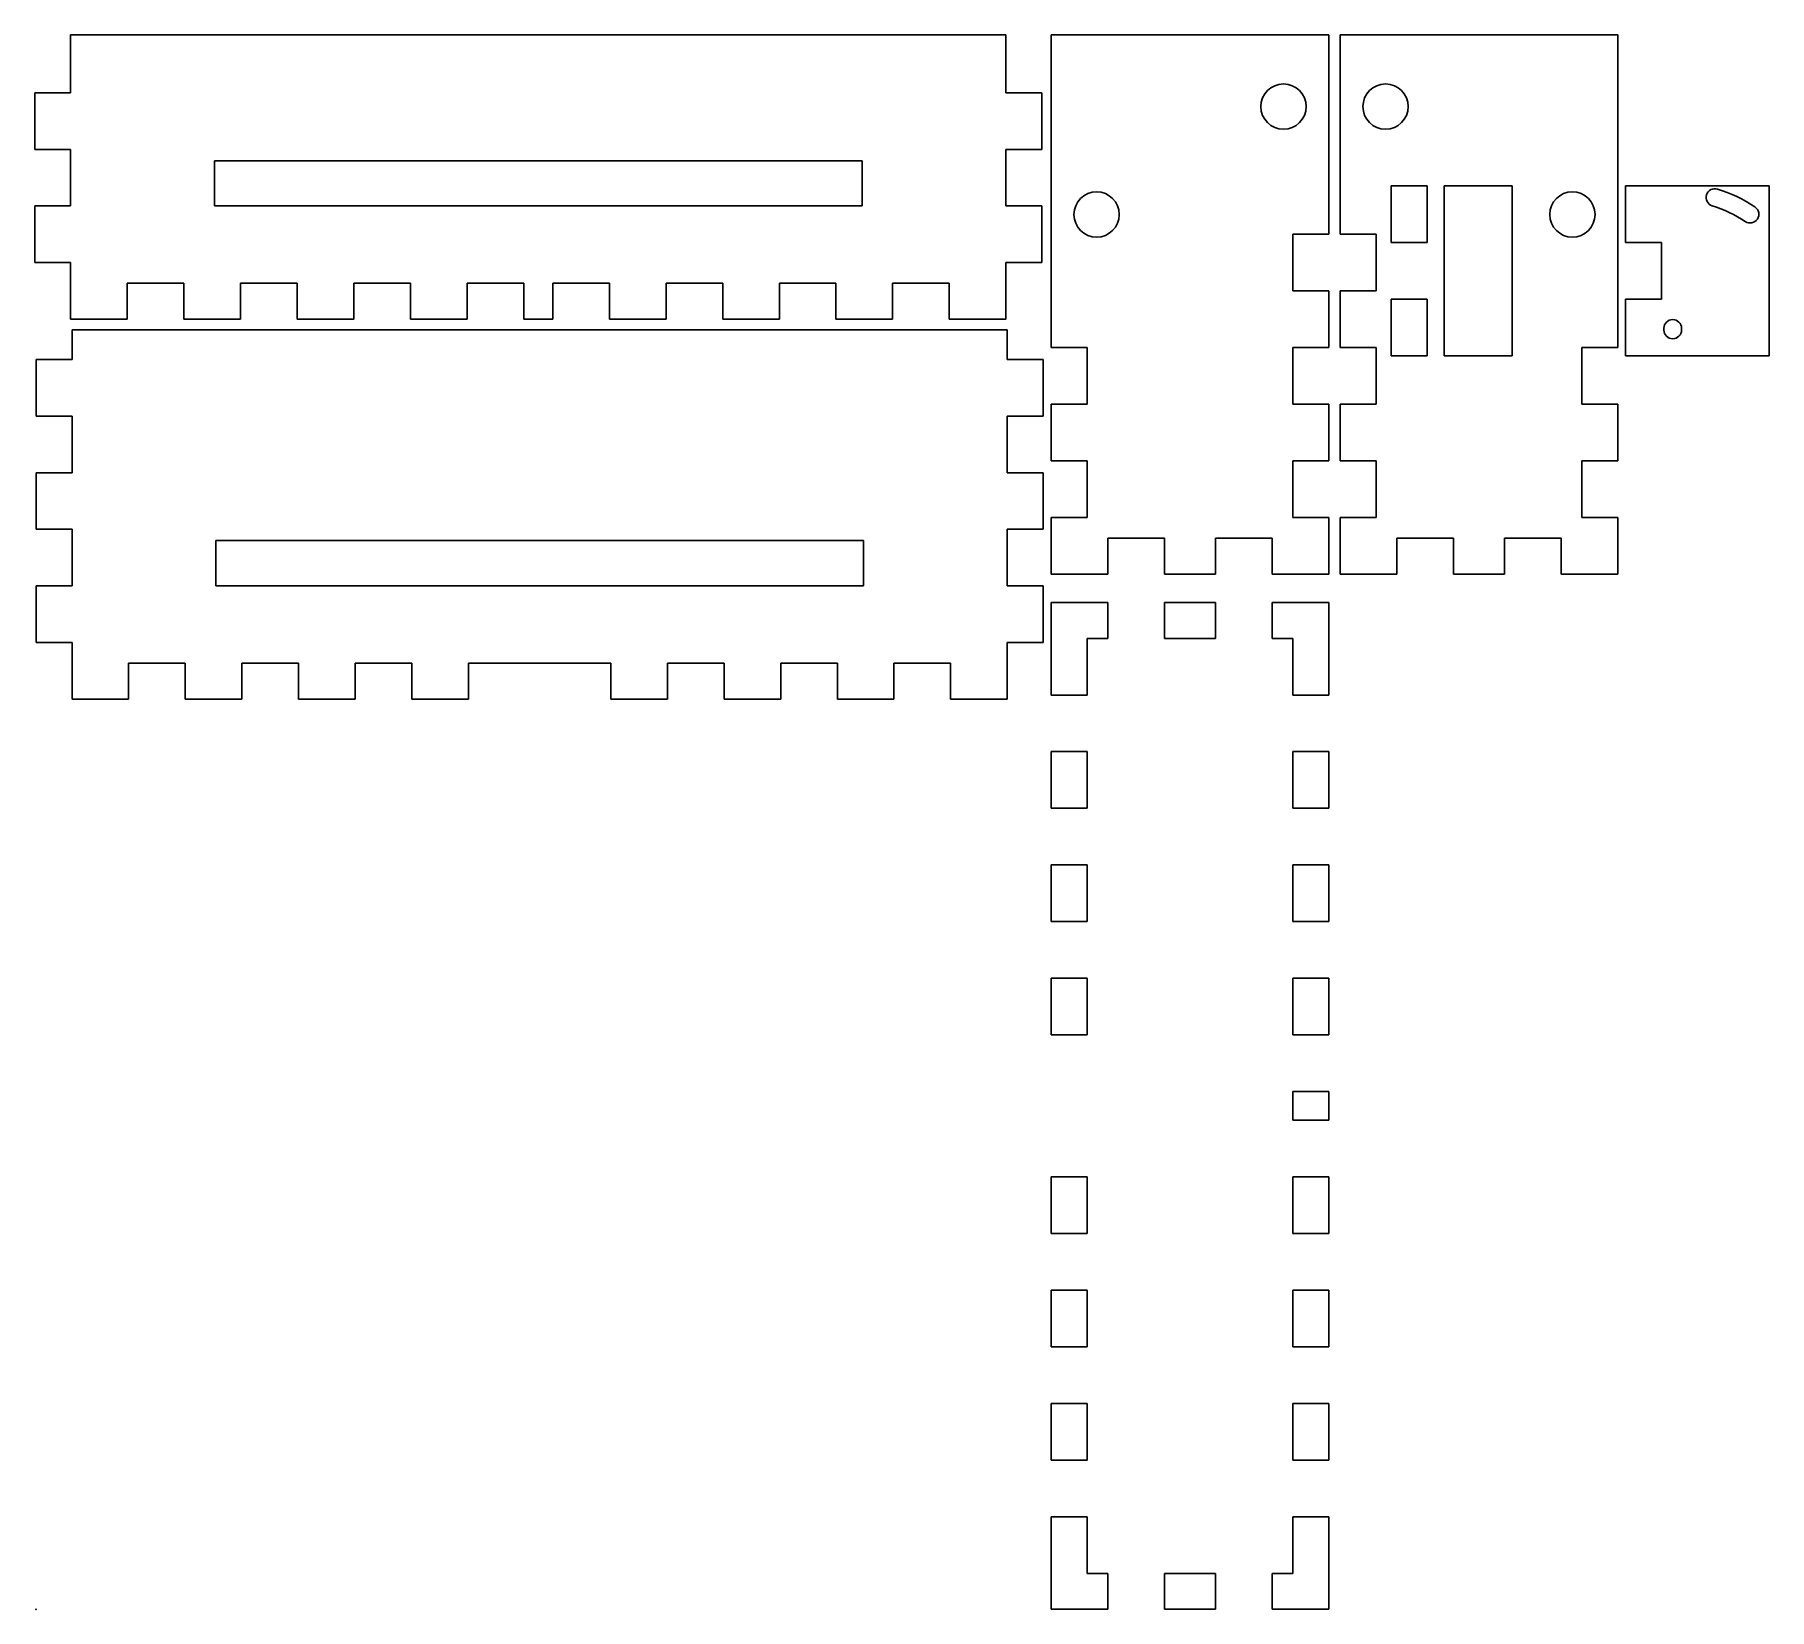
# Model space of a CAD drawing. Header units: millimetres. Extents: x 0 to 306, y 0 to 278.
import ezdxf

# ---------------------------------------------------------------- set-up
doc = ezdxf.new("R2010")
doc.units = ezdxf.units.MM
doc.layers.add('CAD', color=7, linetype='Continuous')

msp = doc.modelspace()

# ---------------------------------------------------------------- linework, layer by layer
msp.add_point((0, 0))
at = {"layer": 'CAD', "linetype": 'Continuous'}
for p, q in [((6.11, 278.05), (6.11, 267.8)), ((6.11, 278.05), (171.21, 278.05)), ((171.21, 278.05), (171.21, 267.8)), ((228.21, 278.05), (179.21, 278.05)), ((179.21, 278.05), (179.21, 222.8)), ((228.21, 242.8), (228.21, 278.05)), ((230.22, 278.05), (279.21, 278.05)), ((230.22, 242.8), (230.22, 278.05)), ((279.21, 278.05), (279.21, 222.8)), ((-0.24, 267.8), (-0.24, 257.8)), ((6.11, 267.8), (-0.24, 267.8)), ((177.56, 267.8), (171.21, 267.8)), ((177.56, 267.8), (177.56, 257.8)), ((-0.24, 257.8), (6.11, 257.8)), ((6.11, 257.8), (6.11, 247.8)), ((171.21, 257.8), (171.21, 247.8)), ((171.21, 257.8), (177.56, 257.8)), ((31.51, 255.8), (31.51, 247.8)), ((31.51, 255.8), (145.81, 255.8)), ((145.81, 255.8), (145.81, 247.8)), ((239.22, 251.35), (239.22, 241.35)), ((239.22, 251.35), (245.57, 251.35)), ((245.57, 241.35), (245.57, 251.35)), ((248.57, 251.35), (260.57, 251.35)), ((248.57, 221.35), (248.57, 251.35)), ((260.57, 251.35), (260.57, 221.35)), ((280.57, 241.35), (280.57, 251.35)), ((280.57, 251.35), (305.97, 251.35)), ((305.97, 221.35), (305.97, 251.35)), ((-0.24, 247.8), (-0.24, 237.8)), ((6.11, 247.8), (-0.24, 247.8)), ((31.51, 247.8), (145.81, 247.8)), ((177.56, 247.8), (171.21, 247.8)), ((177.56, 247.8), (177.56, 237.8)), ((221.86, 242.8), (228.21, 242.8)), ((221.86, 232.8), (221.86, 242.8)), ((236.57, 242.8), (230.22, 242.8)), ((236.57, 232.8), (236.57, 242.8)), ((239.22, 241.35), (245.57, 241.35)), ((280.57, 241.35), (286.92, 241.35)), ((286.92, 231.35), (286.92, 241.35)), ((-0.24, 237.8), (6.11, 237.8)), ((6.11, 237.8), (6.11, 227.8)), ((171.21, 237.8), (171.21, 227.8)), ((171.21, 237.8), (177.56, 237.8)), ((16.11, 234.15), (26.11, 234.15)), ((16.11, 234.15), (16.11, 227.8)), ((26.11, 234.15), (26.11, 227.8)), ((36.11, 234.15), (36.11, 227.8)), ((36.11, 234.15), (46.11, 234.15)), ((46.11, 234.15), (46.11, 227.8)), ((56.11, 234.15), (56.11, 227.8)), ((56.11, 234.15), (66.11, 234.15)), ((66.11, 234.15), (66.11, 227.8)), ((76.11, 234.15), (76.11, 227.8)), ((76.11, 234.15), (86.11, 234.15)), ((86.11, 234.15), (86.11, 227.8)), ((91.21, 234.15), (91.21, 227.8)), ((91.21, 234.15), (101.21, 234.15)), ((101.21, 234.15), (101.21, 227.8)), ((111.21, 234.15), (111.21, 227.8)), ((111.21, 234.15), (121.21, 234.15)), ((121.21, 234.15), (121.21, 227.8)), ((131.21, 234.15), (131.21, 227.8)), ((131.21, 234.15), (141.21, 234.15)), ((141.21, 234.15), (141.21, 227.8)), ((151.21, 234.15), (151.21, 227.8)), ((151.21, 234.15), (161.21, 234.15)), ((161.21, 234.15), (161.21, 227.8)), ((221.86, 232.8), (228.21, 232.8)), ((228.21, 222.8), (228.21, 232.8)), ((236.57, 232.8), (230.22, 232.8)), ((230.22, 222.8), (230.22, 232.8)), ((239.22, 231.35), (245.57, 231.35)), ((239.22, 221.35), (239.22, 231.35)), ((245.57, 221.35), (245.57, 231.35)), ((280.57, 221.35), (280.57, 231.35)), ((280.57, 231.35), (286.92, 231.35)), ((6.11, 227.8), (16.11, 227.8)), ((26.11, 227.8), (36.11, 227.8)), ((46.11, 227.8), (56.11, 227.8)), ((66.11, 227.8), (76.11, 227.8)), ((86.11, 227.8), (91.21, 227.8)), ((101.21, 227.8), (111.21, 227.8)), ((121.21, 227.8), (131.21, 227.8)), ((141.21, 227.8), (151.21, 227.8)), ((161.21, 227.8), (171.21, 227.8)), ((6.35, 220.71), (6.35, 225.96)), ((171.45, 225.96), (6.35, 225.96)), ((171.45, 220.71), (171.45, 225.96)), ((287.37, 226.2), (287.37, 225.9)), ((290.47, 225.9), (290.47, 226.2)), ((0, 220.71), (6.35, 220.71)), ((0, 210.71), (0, 220.71)), ((171.45, 220.71), (177.8, 220.71)), ((177.8, 210.71), (177.8, 220.71)), ((179.21, 222.8), (185.56, 222.8)), ((185.56, 222.8), (185.56, 212.8)), ((221.86, 222.8), (228.21, 222.8)), ((221.86, 212.8), (221.86, 222.8)), ((236.57, 222.8), (230.22, 222.8)), ((236.57, 212.8), (236.57, 222.8)), ((239.22, 221.35), (245.57, 221.35)), ((260.57, 221.35), (248.57, 221.35)), ((272.86, 222.8), (272.86, 212.8)), ((279.21, 222.8), (272.86, 222.8)), ((280.57, 221.35), (305.97, 221.35)), ((179.21, 212.8), (185.56, 212.8)), ((179.21, 212.8), (179.21, 202.8)), ((221.86, 212.8), (228.21, 212.8)), ((228.21, 202.8), (228.21, 212.8)), ((236.57, 212.8), (230.22, 212.8)), ((230.22, 202.8), (230.22, 212.8)), ((279.21, 212.8), (272.86, 212.8)), ((279.21, 212.8), (279.21, 202.8)), ((6.35, 210.71), (0, 210.71)), ((6.35, 210.71), (6.35, 200.71)), ((177.8, 210.71), (171.45, 210.71)), ((171.45, 210.71), (171.45, 200.71)), ((179.21, 202.8), (185.56, 202.8)), ((185.56, 202.8), (185.56, 192.8)), ((221.86, 202.8), (228.21, 202.8)), ((221.86, 192.8), (221.86, 202.8)), ((236.57, 202.8), (230.22, 202.8)), ((236.57, 192.8), (236.57, 202.8)), ((279.21, 202.8), (272.86, 202.8)), ((272.86, 202.8), (272.86, 192.8)), ((0, 200.71), (6.35, 200.71)), ((0, 190.71), (0, 200.71)), ((171.45, 200.71), (177.8, 200.71)), ((177.8, 190.71), (177.8, 200.71)), ((6.35, 190.71), (0, 190.71)), ((6.35, 190.71), (6.35, 180.71)), ((177.8, 190.71), (171.45, 190.71)), ((171.45, 190.71), (171.45, 180.71)), ((179.21, 192.8), (185.56, 192.8)), ((179.21, 192.8), (179.21, 182.8)), ((221.86, 192.8), (228.21, 192.8)), ((228.21, 182.8), (228.21, 192.8)), ((230.22, 182.8), (230.22, 192.8)), ((236.57, 192.8), (230.22, 192.8)), ((279.21, 192.8), (272.86, 192.8)), ((279.21, 192.8), (279.21, 182.8)), ((31.75, 188.71), (31.75, 180.71)), ((31.75, 188.71), (146.05, 188.71)), ((146.05, 188.71), (146.05, 180.71)), ((189.21, 189.15), (199.21, 189.15)), ((189.21, 182.8), (189.21, 189.15)), ((199.21, 182.8), (199.21, 189.15)), ((208.21, 182.8), (208.21, 189.15)), ((208.21, 189.15), (218.21, 189.15)), ((218.21, 182.8), (218.21, 189.15)), ((240.22, 182.8), (240.22, 189.15)), ((250.22, 189.15), (240.22, 189.15)), ((250.22, 182.8), (250.22, 189.15)), ((269.21, 189.15), (259.21, 189.15)), ((259.21, 182.8), (259.21, 189.15)), ((269.21, 182.8), (269.21, 189.15)), ((0, 180.71), (6.35, 180.71)), ((0, 170.71), (0, 180.71)), ((31.75, 180.71), (146.05, 180.71)), ((171.45, 180.71), (177.8, 180.71)), ((177.8, 170.71), (177.8, 180.71)), ((179.21, 182.8), (189.21, 182.8)), ((199.21, 182.8), (208.21, 182.8)), ((218.21, 182.8), (228.21, 182.8)), ((240.22, 182.8), (230.22, 182.8)), ((259.21, 182.8), (250.22, 182.8)), ((279.21, 182.8), (269.21, 182.8)), ((179.21, 177.8), (189.21, 177.8)), ((179.21, 161.45), (179.21, 177.8)), ((189.21, 171.45), (189.21, 177.8)), ((199.21, 177.8), (208.21, 177.8)), ((199.21, 171.45), (199.21, 177.8)), ((208.21, 171.45), (208.21, 177.8)), ((218.21, 177.8), (228.21, 177.8)), ((218.21, 177.8), (218.21, 171.45)), ((228.21, 161.45), (228.21, 177.8)), ((6.35, 170.71), (0, 170.71)), ((6.35, 167.06), (6.35, 170.71)), ((171.45, 167.06), (171.45, 170.71)), ((177.8, 170.71), (171.45, 170.71)), ((185.56, 171.45), (189.21, 171.45)), ((185.56, 161.45), (185.56, 171.45)), ((199.21, 171.45), (208.21, 171.45)), ((218.21, 171.45), (221.86, 171.45)), ((221.86, 161.45), (221.86, 171.45)), ((6.35, 160.71), (6.35, 167.06)), ((16.35, 167.06), (26.35, 167.06)), ((16.35, 160.71), (16.35, 167.06)), ((26.35, 160.71), (26.35, 167.06)), ((36.35, 160.71), (36.35, 167.06)), ((36.35, 167.06), (46.35, 167.06)), ((46.35, 160.71), (46.35, 167.06)), ((56.35, 160.71), (56.35, 167.06)), ((56.35, 167.06), (66.35, 167.06)), ((66.35, 160.71), (66.35, 167.06)), ((76.35, 160.71), (76.35, 167.06)), ((76.35, 167.06), (101.45, 167.06)), ((101.45, 160.71), (101.45, 167.06)), ((111.45, 160.71), (111.45, 167.06)), ((111.45, 167.06), (121.45, 167.06)), ((121.45, 160.71), (121.45, 167.06)), ((131.45, 160.71), (131.45, 167.06)), ((131.45, 167.06), (141.45, 167.06)), ((141.45, 160.71), (141.45, 167.06)), ((151.45, 160.71), (151.45, 167.06)), ((151.45, 167.06), (161.45, 167.06)), ((161.45, 160.71), (161.45, 167.06)), ((171.45, 160.71), (171.45, 167.06)), ((6.35, 160.71), (16.35, 160.71)), ((26.35, 160.71), (36.35, 160.71)), ((46.35, 160.71), (56.35, 160.71)), ((66.35, 160.71), (76.35, 160.71)), ((101.45, 160.71), (111.45, 160.71)), ((121.45, 160.71), (131.45, 160.71)), ((141.45, 160.71), (151.45, 160.71)), ((161.45, 160.71), (171.45, 160.71)), ((179.21, 161.45), (185.56, 161.45)), ((221.86, 161.45), (228.21, 161.45)), ((179.21, 151.45), (185.56, 151.45)), ((179.21, 151.45), (179.21, 141.45)), ((185.56, 151.45), (185.56, 141.45)), ((221.86, 151.45), (228.21, 151.45)), ((221.86, 151.45), (221.86, 141.45)), ((228.21, 151.45), (228.21, 141.45)), ((179.21, 141.45), (185.56, 141.45)), ((221.86, 141.45), (228.21, 141.45)), ((179.21, 131.45), (185.56, 131.45)), ((179.21, 131.45), (179.21, 121.45)), ((185.56, 131.45), (185.56, 121.45)), ((221.86, 131.45), (228.21, 131.45)), ((221.86, 131.45), (221.86, 121.45)), ((228.21, 131.45), (228.21, 121.45)), ((179.21, 121.45), (185.56, 121.45)), ((221.86, 121.45), (228.21, 121.45)), ((179.21, 111.45), (185.56, 111.45)), ((179.21, 111.45), (179.21, 101.45)), ((185.56, 111.45), (185.56, 101.45)), ((221.86, 111.45), (228.21, 111.45)), ((221.86, 111.45), (221.86, 101.45)), ((228.21, 111.45), (228.21, 101.45)), ((179.21, 101.45), (185.56, 101.45)), ((221.86, 101.45), (228.21, 101.45)), ((221.86, 91.45), (228.21, 91.45)), ((221.86, 86.35), (221.86, 91.45)), ((228.21, 91.45), (228.21, 86.35)), ((221.86, 86.35), (228.21, 86.35)), ((179.21, 76.35), (185.56, 76.35)), ((179.21, 76.35), (179.21, 66.35)), ((185.56, 76.35), (185.56, 66.35)), ((221.86, 76.35), (228.21, 76.35)), ((221.86, 76.35), (221.86, 66.35)), ((228.21, 76.35), (228.21, 66.35)), ((179.21, 66.35), (185.56, 66.35)), ((221.86, 66.35), (228.21, 66.35)), ((179.21, 56.35), (185.56, 56.35)), ((179.21, 46.35), (179.21, 56.35)), ((185.56, 56.35), (185.56, 46.35)), ((221.86, 56.35), (228.21, 56.35)), ((221.86, 46.35), (221.86, 56.35)), ((228.21, 56.35), (228.21, 46.35)), ((179.21, 46.35), (185.56, 46.35)), ((221.86, 46.35), (228.21, 46.35)), ((179.21, 36.35), (185.56, 36.35)), ((179.21, 26.35), (179.21, 36.35)), ((185.56, 36.35), (185.56, 26.35)), ((221.86, 36.35), (228.21, 36.35)), ((221.86, 26.35), (221.86, 36.35)), ((228.21, 36.35), (228.21, 26.35)), ((179.21, 26.35), (185.56, 26.35)), ((221.86, 26.35), (228.21, 26.35)), ((179.21, 0), (179.21, 16.35)), ((179.21, 16.35), (185.56, 16.35)), ((185.56, 6.35), (185.56, 16.35)), ((221.86, 16.35), (221.86, 6.35)), ((221.86, 16.35), (228.21, 16.35)), ((228.21, 16.35), (228.21, 0)), ((185.56, 6.35), (189.21, 6.35)), ((189.21, 6.35), (189.21, 0)), ((199.21, 6.35), (208.21, 6.35)), ((199.21, 0), (199.21, 6.35)), ((208.21, 6.35), (208.21, 0)), ((218.21, 6.35), (221.86, 6.35)), ((218.21, 0), (218.21, 6.35)), ((179.21, 0), (189.21, 0)), ((199.21, 0), (208.21, 0)), ((218.21, 0), (228.21, 0))]:
    msp.add_line(p, q, dxfattribs=at)
for centre in [(220.21, 265.35), (238.22, 265.35), (187.21, 246.3), (271.21, 246.3)]:
    msp.add_circle(centre, 4, dxfattribs=at)
for centre, radius, start, end in [((296.36, 249.31), 1.55, 72.6018, 252.6018), ((289.07, 226.05), 25.93, 56.3705, 72.6018), ((289.07, 226.05), 22.83, 56.3705, 72.6018), ((302.57, 246.35), 1.55, 236.3705, 56.3705), ((288.92, 226.2), 1.55, 0, 180), ((288.92, 225.9), 1.55, 180, 0)]:
    msp.add_arc(centre, radius, start, end, dxfattribs=at)

doc.saveas('drawing.dxf')
